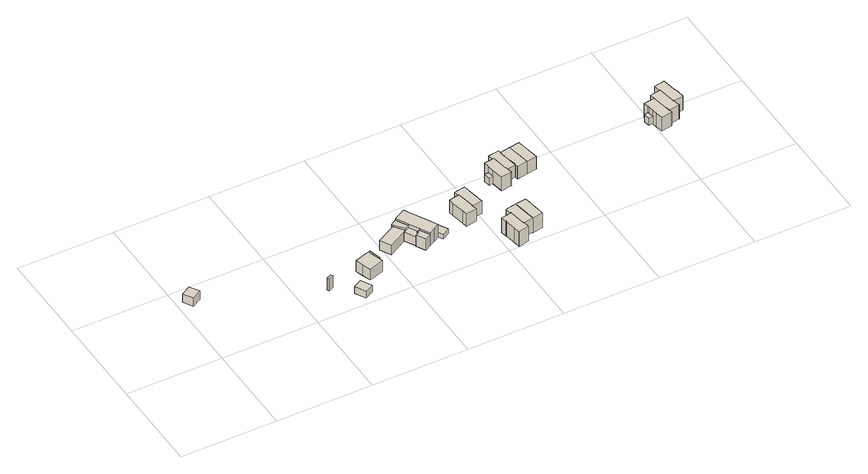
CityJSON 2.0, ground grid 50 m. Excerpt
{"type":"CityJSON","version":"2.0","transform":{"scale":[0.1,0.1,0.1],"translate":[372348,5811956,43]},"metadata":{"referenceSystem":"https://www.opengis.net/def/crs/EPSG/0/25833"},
"CityObjects":{
"building1":{"type":"Building","attributes":{"Gemeindeschluessel":"11000005","BezugspunktDach":"2200","function":"31001_3073","measuredHeight":5.61,"storeysAboveGround":1},"address":[{"country":"Germany","locality":"Berlin","thoroughfareNumber":"100 (79)","thoroughfareName":"Sakrower Landstraße"}],"geometry":[{"type":"Solid","lod":"1","boundaries":[[[[0,1,2,3]],[[4,5,6,7]],[[4,7,3,2]],[[5,4,2,1]],[[6,5,1,0]],[[7,6,0,3]]]]}]},
"building2":{"type":"Building","attributes":{"Gemeindeschluessel":"11000005","BezugspunktDach":"2200","function":"51009_1610","measuredHeight":7.13,"storeysAboveGround":0},"address":[{"country":"Germany","locality":"Berlin"}],"geometry":[{"type":"Solid","lod":"1","boundaries":[[[[8,9,10,11]],[[12,13,14,15]],[[12,15,11,10]],[[13,12,10,9]],[[14,13,9,8]],[[15,14,8,11]]]]}]},
"building3":{"type":"Building","attributes":{"Gemeindeschluessel":"11000005","BezugspunktDach":"2200","function":"31001_2463","measuredHeight":4.18,"storeysAboveGround":1},"address":[{"country":"Germany","locality":"Berlin","thoroughfareNumber":"139A (1)","thoroughfareName":"Sakrower Landstraße"}],"geometry":[{"type":"Solid","lod":"1","boundaries":[[[[16,17,18,19]],[[20,21,22,23]],[[20,23,19,18]],[[21,20,18,17]],[[22,21,17,16]],[[23,22,16,19]]]]}]},
"building4":{"type":"Building","attributes":{"Gemeindeschluessel":"11000005","BezugspunktDach":"2200","function":"31001_1010","measuredHeight":7.21,"storeysAboveGround":1},"address":[{"country":"Germany","locality":"Berlin","thoroughfareNumber":"139","thoroughfareName":"Sakrower Landstraße"}],"geometry":[{"type":"Solid","lod":"1","boundaries":[[[[24,25,26,27,28,29,30,31]],[[32,33,34,35,36,37,38,39]],[[32,39,31,30]],[[33,32,30,29]],[[34,33,29,28]],[[35,34,28,27]],[[36,35,27,26]],[[37,36,26,25]],[[38,37,25,24]],[[39,38,24,31]]]]}]},
"building5":{"type":"Building","attributes":{"Gemeindeschluessel":"11000005","BezugspunktDach":"2200","function":"31001_2463","measuredHeight":2.65,"storeysAboveGround":1},"address":[{"country":"Germany","locality":"Berlin","thoroughfareNumber":"139 (1)","thoroughfareName":"Sakrower Landstraße"}],"geometry":[{"type":"Solid","lod":"1","boundaries":[[[[40,41,42,43,44,45,46,47]],[[48,49,50,51,35,33,32,52]],[[48,52,47,46]],[[49,48,46,45]],[[50,49,45,44]],[[51,50,44,43]],[[35,51,43,42]],[[33,35,42,41]],[[32,33,41,40]],[[52,32,40,47]]]]}]},
"building6":{"type":"Building","attributes":{"Gemeindeschluessel":"11000005","function":"31001_1010"},"address":[{"country":"Germany","locality":"Berlin","thoroughfareNumber":"137","thoroughfareName":"Sakrower Landstraße"}],"children":["building6-1","building6-2","building6-3","building6-4"]},
"building6-1":{"type":"BuildingPart","attributes":{"BezugspunktDach":"2200","measuredHeight":8.66,"storeysAboveGround":1},"parents":["building6"],"geometry":[{"type":"MultiSurface","lod":"1","boundaries":[[[53,54,55,56,57,58,59,60,61,62]],[[63,64,65,66,67,68,69,70,71,72]],[[63,72,62,61]],[[64,63,61,60]],[[65,64,60,59]],[[66,65,59,58]],[[67,66,58,57]],[[68,67,57,56]],[[69,68,56,55]],[[70,73,74,55,54]],[[71,70,54,53]],[[75,76,71,53,62]],[[69,74,73,70]],[[72,71,76,75]]]}]},
"building6-2":{"type":"BuildingPart","attributes":{"BezugspunktDach":"2200","measuredHeight":7.22,"storeysAboveGround":1},"parents":["building6"],"geometry":[{"type":"Solid","lod":"1","boundaries":[[[[77,78,79,80,81,82]],[[83,84,85,86,87,88]],[[83,88,82,81]],[[86,85,79,78]],[[87,86,78,77]],[[88,87,77,82]],[[84,83,81,80]],[[85,84,80,79]]]]}]},
"building6-3":{"type":"BuildingPart","attributes":{"BezugspunktDach":"2200","measuredHeight":6.71,"storeysAboveGround":1},"parents":["building6"],"geometry":[{"type":"MultiSurface","lod":"1","boundaries":[[[89,90,76,75,91]],[[72,71,85,83,92]],[[72,92,91,75]],[[85,71,76,90]],[[83,81,80,79,90,89]],[[92,83,89,91]],[[76,71,72,75]],[[84,80,81,83]],[[84,85,79,80,93]]]}]},
"building6-4":{"type":"BuildingPart","attributes":{"BezugspunktDach":"2200","measuredHeight":6.71,"storeysAboveGround":1},"parents":["building6"],"geometry":[{"type":"Solid","lod":"1","boundaries":[[[[94,74,73,95,96,97,98,99]],[[100,101,102,103,70,69,104,105]],[[100,105,99,98]],[[101,100,98,97]],[[102,101,97,96]],[[103,102,96,95]],[[70,103,95,73]],[[104,69,74,94]],[[105,104,94,99]],[[69,70,73,74]]]]}]},
"building7":{"type":"Building","attributes":{"Gemeindeschluessel":"11000005","BezugspunktDach":"2200","function":"51009_1610","measuredHeight":5.31,"storeysAboveGround":0},"address":[{"country":"Germany","locality":"Berlin"}],"geometry":[{"type":"Solid","lod":"1","boundaries":[[[[106,107,108,109,110,111,112,78]],[[113,114,115,116,117,118,119,120]],[[113,120,78,112]],[[114,113,112,111]],[[115,114,111,110]],[[116,115,110,109]],[[117,116,109,108]],[[118,117,108,107]],[[119,118,107,106]],[[120,119,106,78]]]]}]},
"building8":{"type":"Building","attributes":{"Gemeindeschluessel":"11000005","BezugspunktDach":"2200","function":"31001_2463","measuredHeight":2.64,"storeysAboveGround":1},"address":[{"country":"Germany","locality":"Berlin","thoroughfareNumber":"137 (1)","thoroughfareName":"Sakrower Landstraße"}],"geometry":[{"type":"Solid","lod":"1","boundaries":[[[[121,122,123,124,125]],[[126,127,128,129,130]],[[126,130,125,124]],[[127,126,124,123]],[[128,127,123,122]],[[129,128,122,121]],[[130,129,121,125]]]]}]},
"building9":{"type":"Building","attributes":{"Gemeindeschluessel":"11000005","BezugspunktDach":"2200","function":"31001_1010","measuredHeight":8.37,"storeysAboveGround":2},"address":[{"country":"Germany","locality":"Berlin","thoroughfareNumber":"135A","thoroughfareName":"Sakrower Landstraße"}],"geometry":[{"type":"Solid","lod":"1","boundaries":[[[[131,132,133,134,135,136,137,138,139,140,141]],[[142,143,144,145,146,147,148,149,150,151,152]],[[142,152,141,140]],[[143,142,140,139]],[[144,143,139,138]],[[145,144,138,137]],[[146,145,137,136]],[[147,146,136,135]],[[148,147,135,134]],[[149,148,134,133]],[[150,149,133,132]],[[151,150,132,131]],[[152,151,131,141]]]]}]},
"building10":{"type":"Building","attributes":{"Gemeindeschluessel":"11000005","function":"31001_1010"},"address":[{"country":"Germany","locality":"Berlin","thoroughfareNumber":"135","thoroughfareName":"Sakrower Landstraße"}],"children":["building10-1","building10-2"]},
"building10-1":{"type":"BuildingPart","attributes":{"BezugspunktDach":"2200","measuredHeight":8.1,"storeysAboveGround":2},"parents":["building10"],"geometry":[{"type":"MultiSurface","lod":"1","boundaries":[[[153,154,155,156,157,158,159,160,161,162,163,164]],[[165,166,167,168,169,170,171,172,173,174,175,176]],[[165,176,164,163]],[[166,165,163,162]],[[167,166,162,161]],[[168,167,177,167,168,178,179,161,160]],[[169,168,160,159]],[[170,169,159,158]],[[171,170,158,157]],[[172,171,157,156]],[[173,172,156,155]],[[174,173,155,154]],[[175,174,154,153]],[[176,175,153,164]],[[179,178,168,167,177]]]}]},
"building10-2":{"type":"BuildingPart","attributes":{"BezugspunktDach":"2200","measuredHeight":3.64,"storeysAboveGround":2},"parents":["building10"],"geometry":[{"type":"Solid","lod":"1","boundaries":[[[[178,180,181,179]],[[182,183,168,167]],[[182,167,179,181]],[[183,182,181,180]],[[168,183,180,178]],[[167,168,178,179]]]]}]},
"building11":{"type":"Building","attributes":{"Gemeindeschluessel":"11000005","BezugspunktDach":"2200","function":"31001_1010","measuredHeight":9.75,"storeysAboveGround":2},"address":[{"country":"Germany","locality":"Berlin","thoroughfareNumber":"133B","thoroughfareName":"Sakrower Landstraße"}],"geometry":[{"type":"Solid","lod":"1","boundaries":[[[[184,185,186,187,188,189,190,191,192,193,194,195,196]],[[197,198,199,200,201,202,203,204,205,206,207,208,209]],[[197,209,196,195]],[[198,197,195,194]],[[199,198,194,193]],[[200,199,193,192]],[[201,200,192,191]],[[202,201,191,190]],[[203,202,190,189]],[[204,203,189,188]],[[205,204,188,187]],[[206,205,187,186]],[[207,206,186,185]],[[208,207,185,184]],[[209,208,184,196]]]]}]},
"building12":{"type":"Building","attributes":{"Gemeindeschluessel":"11000005","BezugspunktDach":"2200","function":"31001_1010","measuredHeight":9.58,"storeysAboveGround":2},"address":[{"country":"Germany","locality":"Berlin","thoroughfareNumber":"133A","thoroughfareName":"Sakrower Landstraße"}],"geometry":[{"type":"Solid","lod":"1","boundaries":[[[[210,211,212,213,214,215,216,217,218,219,220]],[[221,222,223,224,225,226,227,228,229,230,231]],[[221,231,220,219]],[[222,221,219,218]],[[223,222,218,217]],[[224,223,217,216]],[[225,224,216,215]],[[226,225,215,214]],[[227,226,214,213]],[[228,227,213,212]],[[229,228,212,211]],[[230,229,211,210]],[[231,230,210,220]]]]}]},
"building13":{"type":"Building","attributes":{"Gemeindeschluessel":"11000005","function":"31001_1010"},"address":[{"country":"Germany","locality":"Berlin","thoroughfareNumber":"133","thoroughfareName":"Sakrower Landstraße"}],"children":["building13-1","building13-2"]},
"building13-1":{"type":"BuildingPart","attributes":{"BezugspunktDach":"2200","measuredHeight":10.08,"storeysAboveGround":2},"parents":["building13"],"geometry":[{"type":"MultiSurface","lod":"1","boundaries":[[[232,233,216,234,235,236,237,238,239,219]],[[240,241,242,243,244,245,246,247,248,249]],[[240,249,219,239]],[[241,240,239,238]],[[250,251,238,237]],[[242,241,252,253]],[[243,242,237,236],[254,255,250,253]],[[244,243,236,235]],[[245,244,235,234]],[[246,245,234,216]],[[247,246,216,233]],[[248,247,233,232]],[[249,248,232,219]],[[253,252,251,250]],[[250,255,254,253]]]}]},
"building13-2":{"type":"BuildingPart","attributes":{"BezugspunktDach":"2200","measuredHeight":5.32,"storeysAboveGround":2},"parents":["building13"],"geometry":[{"type":"MultiSurface","lod":"1","boundaries":[[[255,256,257,251]],[[258,259,254,252]],[[258,252,251,257]],[[259,258,257,256]],[[254,259,256,255]],[[252,253,250,251]],[[254,255,250,253]]]}]},
"building14":{"type":"Building","attributes":{"Gemeindeschluessel":"11000005","function":"31001_1010"},"address":[{"country":"Germany","locality":"Berlin","thoroughfareNumber":"131C","thoroughfareName":"Sakrower Landstraße"}],"children":["building14-1","building14-2"]},
"building14-1":{"type":"BuildingPart","attributes":{"BezugspunktDach":"2200","measuredHeight":8.13,"storeysAboveGround":2},"parents":["building14"],"geometry":[{"type":"MultiSurface","lod":"1","boundaries":[[[260,261,262,263,264,265,266,267,268,269]],[[270,271,272,273,274,275,276,277,278,279]],[[270,279,269,268]],[[271,270,268,267]],[[272,271,267,266]],[[273,272,266,265]],[[274,273,265,264]],[[275,274,264,263]],[[276,275,263,262]],[[277,276,262,261]],[[280,281,261,260]],[[278,277,282,283]],[[279,278,260,269]],[[283,282,281,280]]]}]},
"building14-2":{"type":"BuildingPart","attributes":{"BezugspunktDach":"2200","measuredHeight":4.19,"storeysAboveGround":2},"parents":["building14"],"geometry":[{"type":"Solid","lod":"1","boundaries":[[[[284,281,280,285]],[[283,282,286,287]],[[283,287,285,280]],[[286,282,281,284]],[[287,286,284,285]],[[282,283,280,281]]]]}]},
"building15":{"type":"Building","attributes":{"Gemeindeschluessel":"11000005","BezugspunktDach":"2200","function":"31001_1010","measuredHeight":8.26,"storeysAboveGround":2},"address":[{"country":"Germany","locality":"Berlin","thoroughfareNumber":"131B","thoroughfareName":"Sakrower Landstraße"}],"geometry":[{"type":"Solid","lod":"1","boundaries":[[[[288,289,290,291,292,293,294,295,296,297,298,299,300,301]],[[302,303,304,305,306,307,308,309,310,311,312,313,314,315]],[[302,315,301,300]],[[303,302,300,299]],[[304,303,299,298]],[[305,304,298,297]],[[306,305,297,296]],[[307,306,296,295]],[[308,307,295,294]],[[309,308,294,293]],[[310,309,293,292]],[[311,310,292,291]],[[312,311,291,290]],[[313,312,290,289]],[[314,313,289,288]],[[315,314,288,301]]]]}]},
"building16":{"type":"Building","attributes":{"Gemeindeschluessel":"11000005","BezugspunktDach":"2200","function":"31001_1010","measuredHeight":8.25,"storeysAboveGround":2},"address":[{"country":"Germany","locality":"Berlin","thoroughfareNumber":"131A","thoroughfareName":"Sakrower Landstraße"}],"geometry":[{"type":"Solid","lod":"1","boundaries":[[[[316,317,318,319,320,321,322,323,324,325,326,327]],[[303,328,329,330,331,332,333,308,307,334,335,304]],[[303,304,327,326]],[[328,303,326,325]],[[329,328,325,324]],[[330,329,324,323]],[[331,330,323,322]],[[332,331,322,321]],[[333,332,321,320]],[[308,333,320,319]],[[307,308,319,318]],[[334,307,318,317]],[[335,334,317,316]],[[304,335,316,327]]]]}]},
"building17":{"type":"Building","attributes":{"Gemeindeschluessel":"11000005","BezugspunktDach":"2200","function":"31001_1010","measuredHeight":8.23,"storeysAboveGround":2},"address":[{"country":"Germany","locality":"Berlin","thoroughfareNumber":"131","thoroughfareName":"Sakrower Landstraße"}],"geometry":[{"type":"Solid","lod":"1","boundaries":[[[[324,336,322,337,338,339,340,325]],[[341,342,343,344,331,345,329,328]],[[341,328,325,340]],[[342,341,340,339]],[[343,342,339,338]],[[344,343,338,337]],[[331,344,337,322]],[[345,331,322,336]],[[329,345,336,324]],[[328,329,324,325]]]]}]},
"building18":{"type":"Building","attributes":{"Gemeindeschluessel":"11000005","function":"31001_1010"},"address":[{"country":"Germany","locality":"Berlin","thoroughfareNumber":"107E","thoroughfareName":"Sakrower Kirchweg"}],"children":["building18-1","building18-2"]},
"building18-1":{"type":"BuildingPart","attributes":{"BezugspunktDach":"2200","measuredHeight":9.48,"storeysAboveGround":2},"parents":["building18"],"geometry":[{"type":"MultiSurface","lod":"1","boundaries":[[[346,347,348,349,350,351,352,353,354,355,356,357,358,359]],[[360,361,362,363,364,365,366,367,368,369,370,371,372,373]],[[360,373,359,358]],[[361,360,358,357]],[[362,361,357,356]],[[363,362,356,355]],[[364,363,355,354]],[[365,364,354,353]],[[366,365,353,352]],[[367,366,352,351]],[[368,367,351,350]],[[369,368,350,349]],[[370,369,349,348]],[[374,375,376,377,371,370,348,347]],[[378,374,377,379,378,372,371,347,346]],[[373,372,346,359]],[[377,376,375,374]],[[379,377,374,378]]]}]},
"building18-2":{"type":"BuildingPart","attributes":{"BezugspunktDach":"2200","measuredHeight":4.38,"storeysAboveGround":2},"parents":["building18"],"geometry":[{"type":"MultiSurface","lod":"1","boundaries":[[[380,375,378,381]],[[379,376,382,383]],[[379,383,381,378]],[[382,376,375,380]],[[383,382,380,381]],[[376,377,374,375]],[[379,384,378,374,377]]]}]},
"building19":{"type":"Building","attributes":{"Gemeindeschluessel":"11000005","BezugspunktDach":"2200","function":"31001_1010","measuredHeight":9.43,"storeysAboveGround":2},"address":[{"country":"Germany","locality":"Berlin","thoroughfareNumber":"107D","thoroughfareName":"Sakrower Kirchweg"}],"geometry":[{"type":"Solid","lod":"1","boundaries":[[[[385,386,387,388,389,390,391,392,393,394,395,396,397,398,399]],[[400,401,402,403,404,405,406,407,365,364,408,409,361,360,410]],[[400,410,399,398]],[[401,400,398,397]],[[402,401,397,396]],[[403,402,396,395]],[[404,403,395,394]],[[405,404,394,393]],[[406,405,393,392]],[[407,406,392,391]],[[365,407,391,390]],[[364,365,390,389]],[[408,364,389,388]],[[409,408,388,387]],[[361,409,387,386]],[[360,361,386,385]],[[410,360,385,399]]]]}]},
"building20":{"type":"Building","attributes":{"Gemeindeschluessel":"11000005","BezugspunktDach":"2200","function":"31001_1010","measuredHeight":9.41,"storeysAboveGround":2},"address":[{"country":"Germany","locality":"Berlin","thoroughfareNumber":"107C","thoroughfareName":"Sakrower Kirchweg"}],"geometry":[{"type":"Solid","lod":"1","boundaries":[[[[411,412,413,414,415,416,417,418,419,420,421,422,423,424,425]],[[426,427,428,429,430,431,432,433,404,403,434,401,400,435,436]],[[426,436,425,424]],[[427,426,424,423]],[[428,427,423,422]],[[429,428,422,421]],[[430,429,421,420]],[[431,430,420,419]],[[432,431,419,418]],[[433,432,418,417]],[[404,433,417,416]],[[403,404,416,415]],[[434,403,415,414]],[[401,434,414,413]],[[400,401,413,412]],[[435,400,412,411]],[[436,435,411,425]]]]}]}
},
"vertices":[
[31,320,108],[82,348,108],[54,398,108],[4,371,108],[54,398,58],[82,348,58],[31,320,58],[4,371,58],
[630,122,115],[655,135,115],[648,146,115],[624,133,115],[648,146,44],[655,135,44],[630,122,44],[624,133,44],
[765,18,61],[808,42,61],[778,98,61],[734,74,61],[778,98,20],[808,42,20],[765,18,20],[734,74,20],
[814,137,109],[828,95,109],[905,120,109],[895,153,109],[892,162,109],[879,204,109],[873,202,109],[801,178,109],[873,202,44],[879,204,44],[892,162,44],[895,153,44],[905,120,44],[828,95,44],[814,137,44],[801,178,44],
[873,202,70],[879,204,70],[895,153,70],[906,155,70],[902,174,70],[929,183,70],[910,244,70],[864,230,70],[910,244,44],[929,183,44],[902,174,44],[906,155,44],[864,230,44],
[1129,273,117],[1157,221,117],[1185,171,117],[1215,187,117],[1244,203,117],[1214,260,117],[1166,348,117],[1156,367,117],[1125,351,117],[1095,335,117],[1125,351,40],[1156,367,40],[1166,348,40],[1214,260,40],[1244,203,40],[1215,187,40],[1185,171,40],[1157,221,40],[1129,273,40],[1095,335,40],[1157,221,107],[1185,171,107],[1095,335,107],[1129,273,107],
[1000,202,96],[1095,255,96],[1108,262,96],[1089,287,96],[1070,313,96],[970,259,96],[1070,313,40],[1089,287,40],[1108,262,40],[1095,255,40],[1000,202,40],[970,259,40],
[1070,313,107],[1108,262,107],[1065,319,107],[1065,319,40],[1089,287,73],
[1152,152,107],[1151,217,107],[1149,220,107],[1142,217,107],[1146,210,107],[1126,199,107],[1146,210,40],[1142,217,40],[1149,220,40],[1151,217,40],[1152,152,40],[1126,199,40],
[1126,199,96],[1146,210,96],[1142,217,96],[1149,220,96],[1151,217,96],[1157,221,96],[1129,273,96],[1129,273,43],[1157,221,43],[1151,217,43],[1149,220,43],[1142,217,43],[1146,210,43],[1126,199,43],[1095,255,43],
[1244,203,68],[1257,179,68],[1297,200,68],[1255,281,68],[1214,260,68],[1255,281,41],[1297,200,41],[1257,179,41],[1244,203,41],[1214,260,41],
[1379,304,110],[1391,235,110],[1395,208,110],[1453,218,110],[1446,244,110],[1446,247,110],[1448,248,110],[1436,314,110],[1431,341,110],[1429,340,110],[1375,331,110],[1429,340,35],[1431,341,35],[1436,314,35],[1448,248,35],[1446,247,35],[1446,244,35],[1453,218,35],[1395,208,35],[1391,235,35],[1379,304,35],[1375,331,35],
[1429,344,106],[1429,340,106],[1431,341,106],[1443,274,106],[1448,248,106],[1502,256,106],[1498,283,106],[1496,296,106],[1488,340,106],[1486,353,106],[1482,380,106],[1424,370,106],[1482,380,33],[1486,353,33],[1488,340,33],[1496,296,33],[1498,283,33],[1502,256,33],[1448,248,33],[1443,274,33],[1431,341,33],[1429,340,33],[1429,344,33],[1424,370,33],[1488,340,60],[1496,296,69],[1488,340,69],
[1518,299,69],[1511,344,69],[1511,344,33],[1518,299,33],
[1536,95,92],[1538,95,92],[1538,90,92],[1547,37,92],[1552,2,92],[1554,2,92],[1608,12,92],[1603,46,92],[1601,46,92],[1592,99,92],[1586,135,92],[1584,134,92],[1530,125,92],[1584,134,4],[1586,135,4],[1592,99,4],[1601,46,4],[1603,46,4],[1608,12,4],[1554,2,4],[1552,2,4],[1547,37,4],[1538,90,4],[1538,95,4],[1536,95,4],[1530,125,4],
[1584,134,90],[1586,135,90],[1587,129,90],[1594,86,90],[1601,46,90],[1603,46,90],[1655,55,90],[1648,95,90],[1641,138,90],[1634,178,90],[1579,169,90],[1634,178,7],[1641,138,7],[1648,95,7],[1655,55,7],[1603,46,7],[1601,46,7],[1594,86,7],[1587,129,7],[1586,135,7],[1584,134,7],[1579,169,7],
[1640,141,90],[1649,91,90],[1711,64,90],[1705,101,90],[1701,126,90],[1697,151,90],[1696,160,90],[1691,187,90],[1691,187,2],[1696,160,2],[1697,151,2],[1701,126,2],[1705,101,2],[1711,64,2],[1655,55,2],[1649,91,2],[1640,141,2],[1634,178,2],[1697,151,59],[1696,160,59],[1696,160,5],[1697,151,5],[1701,126,5],[1701,126,59],
[1723,129,59],[1718,164,59],[1718,164,5],[1723,129,5],
[1648,450,105],[1653,417,105],[1663,356,105],[1717,364,105],[1719,364,105],[1713,399,105],[1711,399,105],[1696,487,105],[1694,487,105],[1643,479,105],[1694,487,23],[1696,487,23],[1711,399,23],[1713,399,23],[1719,364,23],[1717,364,23],[1663,356,23],[1653,417,23],[1648,450,23],[1643,479,23],[1648,450,68],[1653,417,68],[1653,417,26],[1648,450,26],
[1631,413,68],[1625,447,68],[1631,413,26],[1625,447,26],
[1692,498,95],[1694,487,95],[1696,487,95],[1707,422,95],[1711,399,95],[1713,399,95],[1764,408,95],[1765,408,95],[1761,432,95],[1748,508,95],[1747,517,95],[1748,517,95],[1746,532,95],[1688,522,95],[1746,532,22],[1748,517,22],[1747,517,22],[1748,508,22],[1761,432,22],[1765,408,22],[1764,408,22],[1713,399,22],[1711,399,22],[1707,422,22],[1696,487,22],[1694,487,22],[1692,498,22],[1688,522,22],
[1751,492,96],[1764,418,96],[1765,408,96],[1764,408,96],[1766,393,96],[1768,393,96],[1822,402,96],[1818,426,96],[1805,501,96],[1801,525,96],[1748,517,96],[1747,517,96],[1801,525,22],[1805,501,22],[1818,426,22],[1822,402,22],[1768,393,22],[1766,393,22],[1764,418,22],[1751,492,22],
[1812,464,96],[1875,411,96],[1865,472,96],[1859,509,96],[1854,534,96],[1854,534,22],[1859,509,22],[1865,472,22],[1875,411,22],[1812,464,22],
[2476,441,114],[2478,432,114],[2482,407,114],[2486,382,114],[2493,345,114],[2550,355,114],[2552,355,114],[2549,370,114],[2548,370,114],[2544,391,114],[2536,442,114],[2529,478,114],[2528,478,114],[2471,468,114],[2528,478,32],[2529,478,32],[2536,442,32],[2544,391,32],[2548,370,32],[2549,370,32],[2552,355,32],[2550,355,32],[2493,345,32],[2486,382,32],[2482,407,32],[2478,432,32],[2476,441,32],[2471,468,32],[2478,432,79],[2482,407,79],[2482,407,36],[2478,432,36],[2476,441,79],[2476,441,36],
[2460,403,79],[2454,437,79],[2460,403,36],[2454,437,36],[2476,441,37],
[2528,478,116],[2529,478,116],[2532,465,116],[2541,408,116],[2548,370,116],[2549,370,116],[2602,379,116],[2604,379,116],[2597,417,116],[2597,418,116],[2595,417,116],[2586,474,116],[2579,512,116],[2577,511,116],[2523,502,116],[2577,511,32],[2579,512,32],[2586,474,32],[2595,417,32],[2597,418,32],[2597,417,32],[2604,379,32],[2602,379,32],[2541,408,32],[2532,465,32],[2523,502,32],
[2577,514,113],[2577,511,113],[2579,512,113],[2589,453,113],[2595,417,113],[2597,418,113],[2649,426,113],[2651,427,113],[2646,462,113],[2642,484,113],[2640,484,113],[2633,524,113],[2627,559,113],[2625,559,113],[2571,550,113],[2625,559,32],[2627,559,32],[2633,524,32],[2640,484,32],[2642,484,32],[2646,462,32],[2651,427,32],[2649,426,32],[2589,453,32],[2577,514,32],[2571,550,32]
]}
